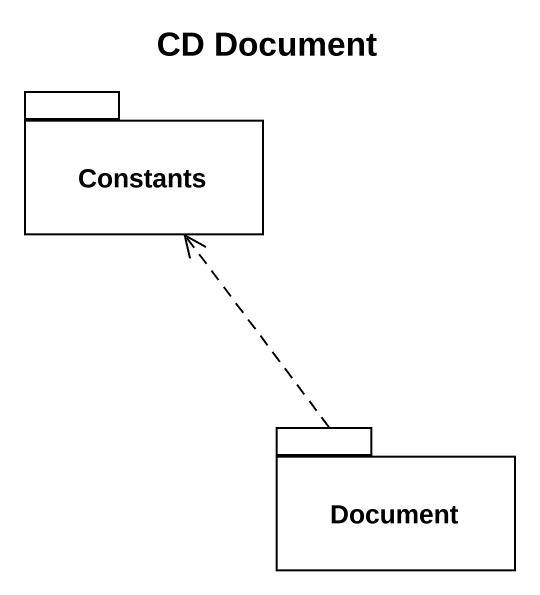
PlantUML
@startuml
title CD Document
package Constants {
}
package Document {
}
Document .up.> Constants
@enduml
